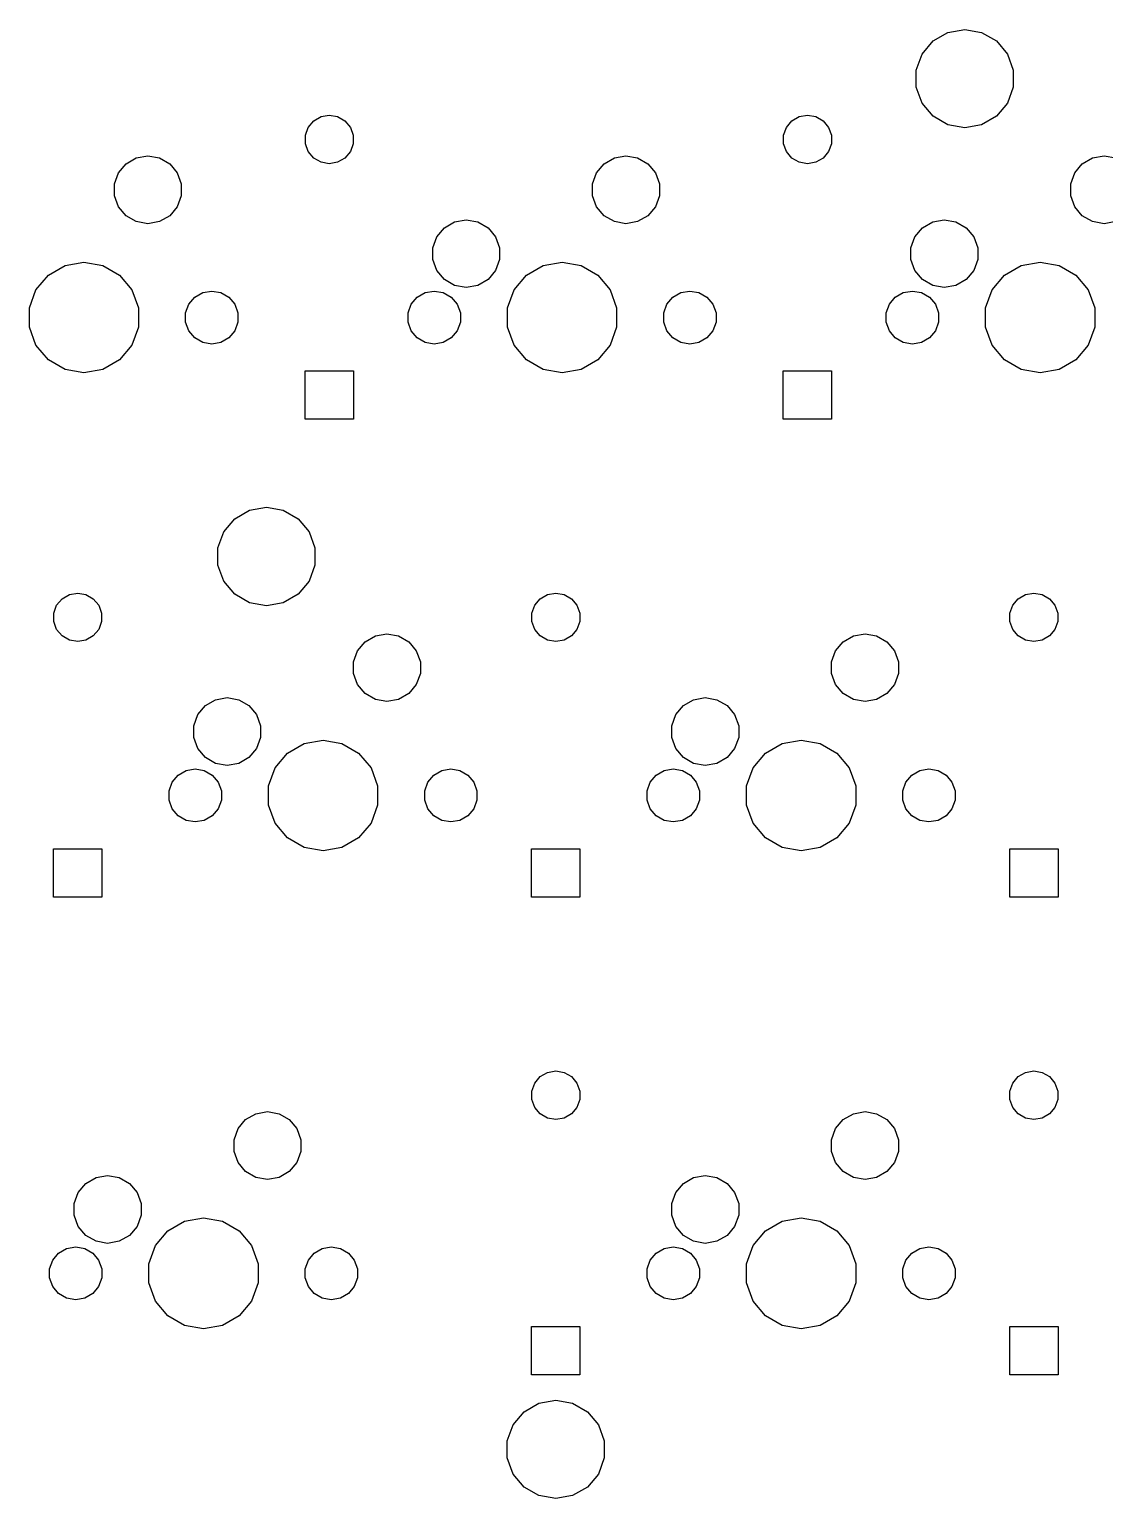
# Model space of a CAD drawing. Extents: x 37 to 201, y -145 to -29.
# Drawn here: x 72.1 to 114.8, y -145 to -86.5 of the extents above; entities that cross this region are included whole.
import ezdxf

# ---------------------------------------------------------------- set-up
doc = ezdxf.new("R2010")
doc.units = 0
doc.header["$MEASUREMENT"] = 0
doc.layers.add('BLACK', color=7, linetype='CONTINUOUS')

msp = doc.modelspace()

# ---------------------------------------------------------------- linework, layer by layer
at = {"layer": 'Black'}
for p, q in [((107.555, -87.5213), (107.992, -87.0005)), ((107.992, -87.0005), (108.581, -86.6606)), ((108.581, -86.6606), (109.25, -86.5426)), ((109.25, -86.5426), (109.919, -86.6606)), ((109.919, -86.6606), (110.508, -87.0005)), ((110.508, -87.0005), (110.945, -87.5213)), ((107.322, -88.1601), (107.555, -87.5213)), ((110.945, -87.5213), (111.178, -88.1601)), ((107.322, -88.8399), (107.322, -88.1601)), ((111.178, -88.1601), (111.178, -88.8399)), ((107.555, -89.4787), (107.322, -88.8399)), ((111.178, -88.8399), (110.945, -89.4787)), ((83.6697, -90.0126), (84, -89.9543)), ((84, -89.9543), (84.3303, -90.0126)), ((102.67, -90.0126), (103, -89.9543)), ((103, -89.9543), (103.33, -90.0126)), ((107.992, -89.9995), (107.555, -89.4787)), ((110.945, -89.4787), (110.508, -89.9995)), ((83.049, -90.7523), (83.1637, -90.4372)), ((83.1637, -90.4372), (83.3793, -90.1803)), ((83.3793, -90.1803), (83.6697, -90.0126)), ((84.3303, -90.0126), (84.6207, -90.1803)), ((84.6207, -90.1803), (84.8363, -90.4372)), ((84.8363, -90.4372), (84.951, -90.7523)), ((102.049, -90.7523), (102.164, -90.4372)), ((102.164, -90.4372), (102.379, -90.1803)), ((102.379, -90.1803), (102.67, -90.0126)), ((103.33, -90.0126), (103.621, -90.1803)), ((103.621, -90.1803), (103.836, -90.4372)), ((103.836, -90.4372), (103.951, -90.7523)), ((108.581, -90.3394), (107.992, -89.9995)), ((109.25, -90.4574), (108.581, -90.3394)), ((109.919, -90.3394), (109.25, -90.4574)), ((110.508, -89.9995), (109.919, -90.3394)), ((83.049, -91.0877), (83.049, -90.7523)), ((83.1637, -91.4028), (83.049, -91.0877)), ((84.951, -91.0877), (84.8363, -91.4028)), ((84.951, -90.7523), (84.951, -91.0877)), ((102.049, -91.0877), (102.049, -90.7523)), ((102.164, -91.4028), (102.049, -91.0877)), ((103.951, -91.0877), (103.836, -91.4028)), ((103.951, -90.7523), (103.951, -91.0877)), ((75.9234, -91.8873), (76.3289, -91.6532)), ((76.3289, -91.6532), (76.79, -91.5719)), ((76.79, -91.5719), (77.2511, -91.6532)), ((77.2511, -91.6532), (77.6566, -91.8873)), ((83.3793, -91.6598), (83.1637, -91.4028)), ((83.6697, -91.8274), (83.3793, -91.6598)), ((84.6207, -91.6598), (84.3303, -91.8274)), ((84.8363, -91.4028), (84.6207, -91.6598)), ((94.9234, -91.8873), (95.3289, -91.6532)), ((95.3289, -91.6532), (95.79, -91.5719)), ((95.79, -91.5719), (96.2511, -91.6532)), ((96.2511, -91.6532), (96.6566, -91.8873)), ((102.379, -91.6598), (102.164, -91.4028)), ((102.67, -91.8274), (102.379, -91.6598)), ((103.621, -91.6598), (103.33, -91.8274)), ((103.836, -91.4028), (103.621, -91.6598)), ((113.923, -91.8873), (114.329, -91.6532)), ((114.329, -91.6532), (114.79, -91.5719)), ((114.79, -91.5719), (115.251, -91.6532)), ((75.4624, -92.6859), (75.6225, -92.2459)), ((75.6225, -92.2459), (75.9234, -91.8873)), ((77.6566, -91.8873), (77.9575, -92.2459)), ((77.9575, -92.2459), (78.1176, -92.6859)), ((84, -91.8857), (83.6697, -91.8274)), ((84.3303, -91.8274), (84, -91.8857)), ((94.4624, -92.6859), (94.6225, -92.2459)), ((94.6225, -92.2459), (94.9234, -91.8873)), ((96.6566, -91.8873), (96.9575, -92.2459)), ((96.9575, -92.2459), (97.1176, -92.6859)), ((103, -91.8857), (102.67, -91.8274)), ((103.33, -91.8274), (103, -91.8857)), ((113.462, -92.6859), (113.622, -92.2459)), ((113.622, -92.2459), (113.923, -91.8873)), ((75.4624, -93.1541), (75.4624, -92.6859)), ((78.1176, -92.6859), (78.1176, -93.1541)), ((94.4624, -93.1541), (94.4624, -92.6859)), ((97.1176, -92.6859), (97.1176, -93.1541)), ((113.462, -93.1541), (113.462, -92.6859)), ((75.6225, -93.5941), (75.4624, -93.1541)), ((78.1176, -93.1541), (77.9575, -93.5941)), ((94.6225, -93.5941), (94.4624, -93.1541)), ((97.1176, -93.1541), (96.9575, -93.5941)), ((113.622, -93.5941), (113.462, -93.1541)), ((75.9234, -93.9527), (75.6225, -93.5941)), ((76.3289, -94.1868), (75.9234, -93.9527)), ((77.6566, -93.9527), (77.2511, -94.1868)), ((77.9575, -93.5941), (77.6566, -93.9527)), ((94.9234, -93.9527), (94.6225, -93.5941)), ((95.3289, -94.1868), (94.9234, -93.9527)), ((96.6566, -93.9527), (96.2511, -94.1868)), ((96.9575, -93.5941), (96.6566, -93.9527)), ((113.923, -93.9527), (113.622, -93.5941)), ((114.329, -94.1868), (113.923, -93.9527)), ((76.79, -94.2681), (76.3289, -94.1868)), ((77.2511, -94.1868), (76.79, -94.2681)), ((88.2725, -94.7859), (88.5734, -94.4273)), ((88.5734, -94.4273), (88.9789, -94.1932)), ((88.9789, -94.1932), (89.44, -94.1119)), ((89.44, -94.1119), (89.9011, -94.1932)), ((89.9011, -94.1932), (90.3066, -94.4273)), ((90.3066, -94.4273), (90.6075, -94.7859)), ((95.79, -94.2681), (95.3289, -94.1868)), ((96.2511, -94.1868), (95.79, -94.2681)), ((107.272, -94.7859), (107.573, -94.4273)), ((107.573, -94.4273), (107.979, -94.1932)), ((107.979, -94.1932), (108.44, -94.1119)), ((108.44, -94.1119), (108.901, -94.1932)), ((108.901, -94.1932), (109.307, -94.4273)), ((109.307, -94.4273), (109.608, -94.7859)), ((114.79, -94.2681), (114.329, -94.1868)), ((115.251, -94.1868), (114.79, -94.2681)), ((88.1124, -95.2259), (88.2725, -94.7859)), ((90.6075, -94.7859), (90.7676, -95.2259)), ((107.112, -95.2259), (107.272, -94.7859)), ((109.608, -94.7859), (109.768, -95.2259)), ((73.4968, -95.9305), (74.25, -95.7977)), ((74.25, -95.7977), (75.0032, -95.9305)), ((88.1124, -95.6941), (88.1124, -95.2259)), ((88.2725, -96.1341), (88.1124, -95.6941)), ((90.7676, -95.6941), (90.6075, -96.1341)), ((90.7676, -95.2259), (90.7676, -95.6941)), ((92.4968, -95.9305), (93.25, -95.7977)), ((93.25, -95.7977), (94.0032, -95.9305)), ((107.112, -95.6941), (107.112, -95.2259)), ((107.272, -96.1341), (107.112, -95.6941)), ((109.768, -95.6941), (109.608, -96.1341)), ((109.768, -95.2259), (109.768, -95.6941)), ((111.497, -95.9305), (112.25, -95.7977)), ((112.25, -95.7977), (113.003, -95.9305)), ((72.3428, -96.8989), (72.8344, -96.313)), ((72.8344, -96.313), (73.4968, -95.9305)), ((75.0032, -95.9305), (75.6656, -96.313)), ((75.6656, -96.313), (76.1572, -96.8989)), ((88.5734, -96.4927), (88.2725, -96.1341)), ((90.6075, -96.1341), (90.3066, -96.4927)), ((91.3428, -96.8989), (91.8344, -96.313)), ((91.8344, -96.313), (92.4968, -95.9305)), ((94.0032, -95.9305), (94.6656, -96.313)), ((94.6656, -96.313), (95.1572, -96.8989)), ((107.573, -96.4927), (107.272, -96.1341)), ((109.608, -96.1341), (109.307, -96.4927)), ((110.343, -96.8989), (110.834, -96.313)), ((110.834, -96.313), (111.497, -95.9305)), ((113.003, -95.9305), (113.666, -96.313)), ((113.666, -96.313), (114.157, -96.8989)), ((72.0812, -97.6176), (72.3428, -96.8989)), ((76.1572, -96.8989), (76.4188, -97.6176)), ((78.9692, -97.0087), (79.33, -96.9451)), ((79.33, -96.9451), (79.6908, -97.0087)), ((87.8092, -97.0087), (88.17, -96.9451)), ((88.17, -96.9451), (88.5308, -97.0087)), ((88.9789, -96.7268), (88.5734, -96.4927)), ((89.44, -96.8081), (88.9789, -96.7268)), ((89.9011, -96.7268), (89.44, -96.8081)), ((90.3066, -96.4927), (89.9011, -96.7268)), ((91.0812, -97.6176), (91.3428, -96.8989)), ((95.1572, -96.8989), (95.4188, -97.6176)), ((97.9692, -97.0087), (98.33, -96.9451)), ((98.33, -96.9451), (98.6908, -97.0087)), ((106.809, -97.0087), (107.17, -96.9451)), ((107.17, -96.9451), (107.531, -97.0087)), ((107.979, -96.7268), (107.573, -96.4927)), ((108.44, -96.8081), (107.979, -96.7268)), ((108.901, -96.7268), (108.44, -96.8081)), ((109.307, -96.4927), (108.901, -96.7268)), ((110.081, -97.6176), (110.343, -96.8989)), ((114.157, -96.8989), (114.419, -97.6176)), ((78.2911, -97.8168), (78.4164, -97.4725)), ((78.4164, -97.4725), (78.6519, -97.1919)), ((78.6519, -97.1919), (78.9692, -97.0087)), ((79.6908, -97.0087), (80.0081, -97.1919)), ((80.0081, -97.1919), (80.2436, -97.4725)), ((80.2436, -97.4725), (80.3689, -97.8168)), ((87.1311, -97.8168), (87.2564, -97.4725)), ((87.2564, -97.4725), (87.4919, -97.1919)), ((87.4919, -97.1919), (87.8092, -97.0087)), ((88.5308, -97.0087), (88.8481, -97.1919)), ((88.8481, -97.1919), (89.0836, -97.4725)), ((89.0836, -97.4725), (89.2089, -97.8168)), ((97.2911, -97.8168), (97.4164, -97.4725)), ((97.4164, -97.4725), (97.6519, -97.1919)), ((97.6519, -97.1919), (97.9692, -97.0087)), ((98.6908, -97.0087), (99.0081, -97.1919)), ((99.0081, -97.1919), (99.2436, -97.4725)), ((99.2436, -97.4725), (99.3689, -97.8168)), ((106.131, -97.8168), (106.256, -97.4725)), ((106.256, -97.4725), (106.492, -97.1919)), ((106.492, -97.1919), (106.809, -97.0087)), ((107.531, -97.0087), (107.848, -97.1919)), ((107.848, -97.1919), (108.084, -97.4725)), ((108.084, -97.4725), (108.209, -97.8168)), ((72.0812, -98.3824), (72.0812, -97.6176)), ((76.4188, -97.6176), (76.4188, -98.3824)), ((78.2911, -98.1832), (78.2911, -97.8168)), ((80.3689, -97.8168), (80.3689, -98.1832)), ((87.1311, -98.1832), (87.1311, -97.8168)), ((89.2089, -97.8168), (89.2089, -98.1832)), ((91.0812, -98.3824), (91.0812, -97.6176)), ((95.4188, -97.6176), (95.4188, -98.3824)), ((97.2911, -98.1832), (97.2911, -97.8168)), ((99.3689, -97.8168), (99.3689, -98.1832)), ((106.131, -98.1832), (106.131, -97.8168)), ((108.209, -97.8168), (108.209, -98.1832)), ((110.081, -98.3824), (110.081, -97.6176)), ((114.419, -97.6176), (114.419, -98.3824)), ((72.3428, -99.1011), (72.0812, -98.3824)), ((76.4188, -98.3824), (76.1572, -99.1011)), ((78.4164, -98.5275), (78.2911, -98.1832)), ((78.6519, -98.8081), (78.4164, -98.5275)), ((80.2436, -98.5275), (80.0081, -98.8081)), ((80.3689, -98.1832), (80.2436, -98.5275)), ((87.2564, -98.5275), (87.1311, -98.1832)), ((87.4919, -98.8081), (87.2564, -98.5275)), ((89.0836, -98.5275), (88.8481, -98.8081)), ((89.2089, -98.1832), (89.0836, -98.5275)), ((91.3428, -99.1011), (91.0812, -98.3824)), ((95.4188, -98.3824), (95.1572, -99.1011)), ((97.4164, -98.5275), (97.2911, -98.1832)), ((97.6519, -98.8081), (97.4164, -98.5275)), ((99.2436, -98.5275), (99.0081, -98.8081)), ((99.3689, -98.1832), (99.2436, -98.5275)), ((106.256, -98.5275), (106.131, -98.1832)), ((106.492, -98.8081), (106.256, -98.5275)), ((108.084, -98.5275), (107.848, -98.8081)), ((108.209, -98.1832), (108.084, -98.5275)), ((110.343, -99.1011), (110.081, -98.3824)), ((114.419, -98.3824), (114.157, -99.1011)), ((72.8344, -99.687), (72.3428, -99.1011)), ((76.1572, -99.1011), (75.6656, -99.687)), ((78.9692, -98.9913), (78.6519, -98.8081)), ((79.33, -99.0549), (78.9692, -98.9913)), ((79.6908, -98.9913), (79.33, -99.0549)), ((80.0081, -98.8081), (79.6908, -98.9913)), ((87.8092, -98.9913), (87.4919, -98.8081)), ((88.17, -99.0549), (87.8092, -98.9913)), ((88.5308, -98.9913), (88.17, -99.0549)), ((88.8481, -98.8081), (88.5308, -98.9913)), ((91.8344, -99.687), (91.3428, -99.1011)), ((95.1572, -99.1011), (94.6656, -99.687)), ((97.9692, -98.9913), (97.6519, -98.8081)), ((98.33, -99.0549), (97.9692, -98.9913)), ((98.6908, -98.9913), (98.33, -99.0549)), ((99.0081, -98.8081), (98.6908, -98.9913)), ((106.809, -98.9913), (106.492, -98.8081)), ((107.17, -99.0549), (106.809, -98.9913)), ((107.531, -98.9913), (107.17, -99.0549)), ((107.848, -98.8081), (107.531, -98.9913)), ((110.834, -99.687), (110.343, -99.1011)), ((114.157, -99.1011), (113.666, -99.687)), ((73.4968, -100.069), (72.8344, -99.687)), ((75.6656, -99.687), (75.0032, -100.069)), ((92.4968, -100.069), (91.8344, -99.687)), ((94.6656, -99.687), (94.0032, -100.069)), ((111.497, -100.069), (110.834, -99.687)), ((113.666, -99.687), (113.003, -100.069)), ((74.25, -100.202), (73.4968, -100.069)), ((75.0032, -100.069), (74.25, -100.202)), ((83.038, -102.042), (83.038, -100.118)), ((83.038, -100.118), (84.962, -100.118)), ((84.962, -100.118), (84.962, -102.042)), ((93.25, -100.202), (92.4968, -100.069)), ((94.0032, -100.069), (93.25, -100.202)), ((102.038, -102.042), (102.038, -100.118)), ((102.038, -100.118), (103.962, -100.118)), ((103.962, -100.118), (103.962, -102.042)), ((112.25, -100.202), (111.497, -100.069)), ((113.003, -100.069), (112.25, -100.202)), ((84.962, -102.042), (83.038, -102.042)), ((103.962, -102.042), (102.038, -102.042)), ((80.2418, -106.001), (80.8305, -105.661)), ((80.8305, -105.661), (81.5, -105.543)), ((81.5, -105.543), (82.1695, -105.661)), ((82.1695, -105.661), (82.7582, -106.001)), ((79.8048, -106.521), (80.2418, -106.001)), ((82.7582, -106.001), (83.1952, -106.521)), ((79.5723, -107.16), (79.8048, -106.521)), ((83.1952, -106.521), (83.4277, -107.16)), ((79.5723, -107.84), (79.5723, -107.16)), ((83.4277, -107.16), (83.4277, -107.84)), ((79.8048, -108.479), (79.5723, -107.84)), ((83.4277, -107.84), (83.1952, -108.479)), ((80.2418, -108.999), (79.8048, -108.479)), ((83.1952, -108.479), (82.7582, -108.999)), ((73.1637, -109.437), (73.3793, -109.18)), ((73.3793, -109.18), (73.6697, -109.013)), ((73.6697, -109.013), (74, -108.954)), ((74, -108.954), (74.3303, -109.013)), ((74.3303, -109.013), (74.6207, -109.18)), ((74.6207, -109.18), (74.8363, -109.437)), ((80.8305, -109.339), (80.2418, -108.999)), ((82.7582, -108.999), (82.1695, -109.339)), ((92.1637, -109.437), (92.3793, -109.18)), ((92.3793, -109.18), (92.6697, -109.013)), ((92.6697, -109.013), (93, -108.954)), ((93, -108.954), (93.3303, -109.013)), ((93.3303, -109.013), (93.6207, -109.18)), ((93.6207, -109.18), (93.8363, -109.437)), ((111.164, -109.437), (111.379, -109.18)), ((111.379, -109.18), (111.67, -109.013)), ((111.67, -109.013), (112, -108.954)), ((112, -108.954), (112.33, -109.013)), ((112.33, -109.013), (112.621, -109.18)), ((112.621, -109.18), (112.836, -109.437)), ((73.049, -109.752), (73.1637, -109.437)), ((73.049, -110.088), (73.049, -109.752)), ((74.8363, -109.437), (74.951, -109.752)), ((74.951, -109.752), (74.951, -110.088)), ((81.5, -109.457), (80.8305, -109.339)), ((82.1695, -109.339), (81.5, -109.457)), ((92.049, -109.752), (92.1637, -109.437)), ((92.049, -110.088), (92.049, -109.752)), ((93.8363, -109.437), (93.951, -109.752)), ((93.951, -109.752), (93.951, -110.088)), ((111.049, -109.752), (111.164, -109.437)), ((111.049, -110.088), (111.049, -109.752)), ((112.836, -109.437), (112.951, -109.752)), ((112.951, -109.752), (112.951, -110.088)), ((73.1637, -110.403), (73.049, -110.088)), ((73.3793, -110.66), (73.1637, -110.403)), ((74.8363, -110.403), (74.6207, -110.66)), ((74.951, -110.088), (74.8363, -110.403)), ((92.1637, -110.403), (92.049, -110.088)), ((92.3793, -110.66), (92.1637, -110.403)), ((93.8363, -110.403), (93.6207, -110.66)), ((93.951, -110.088), (93.8363, -110.403)), ((111.164, -110.403), (111.049, -110.088)), ((111.379, -110.66), (111.164, -110.403)), ((112.836, -110.403), (112.621, -110.66)), ((112.951, -110.088), (112.836, -110.403)), ((73.6697, -110.827), (73.3793, -110.66)), ((74, -110.886), (73.6697, -110.827)), ((74.3303, -110.827), (74, -110.886)), ((74.6207, -110.66), (74.3303, -110.827)), ((85.1225, -111.246), (85.4234, -110.887)), ((85.4234, -110.887), (85.8289, -110.653)), ((85.8289, -110.653), (86.29, -110.572)), ((86.29, -110.572), (86.7511, -110.653)), ((86.7511, -110.653), (87.1566, -110.887)), ((87.1566, -110.887), (87.4575, -111.246)), ((92.6697, -110.827), (92.3793, -110.66)), ((93, -110.886), (92.6697, -110.827)), ((93.3303, -110.827), (93, -110.886)), ((93.6207, -110.66), (93.3303, -110.827)), ((104.122, -111.246), (104.423, -110.887)), ((104.423, -110.887), (104.829, -110.653)), ((104.829, -110.653), (105.29, -110.572)), ((105.29, -110.572), (105.751, -110.653)), ((105.751, -110.653), (106.157, -110.887)), ((106.157, -110.887), (106.458, -111.246)), ((111.67, -110.827), (111.379, -110.66)), ((112, -110.886), (111.67, -110.827)), ((112.33, -110.827), (112, -110.886)), ((112.621, -110.66), (112.33, -110.827)), ((84.9624, -111.686), (85.1225, -111.246)), ((87.4575, -111.246), (87.6176, -111.686)), ((103.962, -111.686), (104.122, -111.246)), ((106.458, -111.246), (106.618, -111.686)), ((84.9624, -112.154), (84.9624, -111.686)), ((85.1225, -112.594), (84.9624, -112.154)), ((87.6176, -112.154), (87.4575, -112.594)), ((87.6176, -111.686), (87.6176, -112.154)), ((103.962, -112.154), (103.962, -111.686)), ((104.122, -112.594), (103.962, -112.154)), ((106.618, -112.154), (106.458, -112.594)), ((106.618, -111.686), (106.618, -112.154)), ((85.4234, -112.953), (85.1225, -112.594)), ((87.4575, -112.594), (87.1566, -112.953)), ((104.423, -112.953), (104.122, -112.594)), ((106.458, -112.594), (106.157, -112.953)), ((79.0734, -113.427), (79.4789, -113.193)), ((79.4789, -113.193), (79.94, -113.112)), ((79.94, -113.112), (80.4011, -113.193)), ((80.4011, -113.193), (80.8066, -113.427)), ((85.8289, -113.187), (85.4234, -112.953)), ((86.29, -113.268), (85.8289, -113.187)), ((86.7511, -113.187), (86.29, -113.268)), ((87.1566, -112.953), (86.7511, -113.187)), ((98.0734, -113.427), (98.4789, -113.193)), ((98.4789, -113.193), (98.94, -113.112)), ((98.94, -113.112), (99.4011, -113.193)), ((99.4011, -113.193), (99.8066, -113.427)), ((104.829, -113.187), (104.423, -112.953)), ((105.29, -113.268), (104.829, -113.187)), ((105.751, -113.187), (105.29, -113.268)), ((106.157, -112.953), (105.751, -113.187)), ((78.6124, -114.226), (78.7725, -113.786)), ((78.7725, -113.786), (79.0734, -113.427)), ((80.8066, -113.427), (81.1075, -113.786)), ((81.1075, -113.786), (81.2676, -114.226)), ((97.6124, -114.226), (97.7725, -113.786)), ((97.7725, -113.786), (98.0734, -113.427)), ((99.8066, -113.427), (100.108, -113.786)), ((100.108, -113.786), (100.268, -114.226)), ((78.6124, -114.694), (78.6124, -114.226)), ((81.2676, -114.226), (81.2676, -114.694)), ((97.6124, -114.694), (97.6124, -114.226)), ((100.268, -114.226), (100.268, -114.694)), ((78.7725, -115.134), (78.6124, -114.694)), ((81.2676, -114.694), (81.1075, -115.134)), ((82.3344, -115.313), (82.9968, -114.931)), ((82.9968, -114.931), (83.75, -114.798)), ((83.75, -114.798), (84.5032, -114.931)), ((84.5032, -114.931), (85.1656, -115.313)), ((97.7725, -115.134), (97.6124, -114.694)), ((100.268, -114.694), (100.108, -115.134)), ((101.334, -115.313), (101.997, -114.931)), ((101.997, -114.931), (102.75, -114.798)), ((102.75, -114.798), (103.503, -114.931)), ((103.503, -114.931), (104.166, -115.313)), ((79.0734, -115.493), (78.7725, -115.134)), ((79.4789, -115.727), (79.0734, -115.493)), ((80.8066, -115.493), (80.4011, -115.727)), ((81.1075, -115.134), (80.8066, -115.493)), ((81.8428, -115.899), (82.3344, -115.313)), ((85.1656, -115.313), (85.6572, -115.899)), ((98.0734, -115.493), (97.7725, -115.134)), ((98.4789, -115.727), (98.0734, -115.493)), ((99.8066, -115.493), (99.4011, -115.727)), ((100.108, -115.134), (99.8066, -115.493)), ((100.843, -115.899), (101.334, -115.313)), ((104.166, -115.313), (104.657, -115.899)), ((77.7564, -116.473), (77.9919, -116.192)), ((77.9919, -116.192), (78.3092, -116.009)), ((78.3092, -116.009), (78.67, -115.945)), ((78.67, -115.945), (79.0308, -116.009)), ((79.0308, -116.009), (79.3481, -116.192)), ((79.3481, -116.192), (79.5836, -116.473)), ((79.94, -115.808), (79.4789, -115.727)), ((80.4011, -115.727), (79.94, -115.808)), ((81.5812, -116.618), (81.8428, -115.899)), ((85.6572, -115.899), (85.9188, -116.618)), ((87.9164, -116.473), (88.1519, -116.192)), ((88.1519, -116.192), (88.4692, -116.009)), ((88.4692, -116.009), (88.83, -115.945)), ((88.83, -115.945), (89.1908, -116.009)), ((89.1908, -116.009), (89.5081, -116.192)), ((89.5081, -116.192), (89.7436, -116.473)), ((96.7564, -116.473), (96.9919, -116.192)), ((96.9919, -116.192), (97.3092, -116.009)), ((97.3092, -116.009), (97.67, -115.945)), ((97.67, -115.945), (98.0308, -116.009)), ((98.0308, -116.009), (98.3481, -116.192)), ((98.3481, -116.192), (98.5836, -116.473)), ((98.94, -115.808), (98.4789, -115.727)), ((99.4011, -115.727), (98.94, -115.808)), ((100.581, -116.618), (100.843, -115.899)), ((104.657, -115.899), (104.919, -116.618)), ((106.916, -116.473), (107.152, -116.192)), ((107.152, -116.192), (107.469, -116.009)), ((107.469, -116.009), (107.83, -115.945)), ((107.83, -115.945), (108.191, -116.009)), ((108.191, -116.009), (108.508, -116.192)), ((108.508, -116.192), (108.744, -116.473)), ((77.6311, -116.817), (77.7564, -116.473)), ((77.6311, -117.183), (77.6311, -116.817)), ((79.5836, -116.473), (79.7089, -116.817)), ((79.7089, -116.817), (79.7089, -117.183)), ((81.5812, -117.382), (81.5812, -116.618)), ((85.9188, -116.618), (85.9188, -117.382)), ((87.7911, -116.817), (87.9164, -116.473)), ((87.7911, -117.183), (87.7911, -116.817)), ((89.7436, -116.473), (89.8689, -116.817)), ((89.8689, -116.817), (89.8689, -117.183)), ((96.6311, -116.817), (96.7564, -116.473)), ((96.6311, -117.183), (96.6311, -116.817)), ((98.5836, -116.473), (98.7089, -116.817)), ((98.7089, -116.817), (98.7089, -117.183)), ((100.581, -117.382), (100.581, -116.618)), ((104.919, -116.618), (104.919, -117.382)), ((106.791, -116.817), (106.916, -116.473)), ((106.791, -117.183), (106.791, -116.817)), ((108.744, -116.473), (108.869, -116.817)), ((108.869, -116.817), (108.869, -117.183)), ((77.7564, -117.527), (77.6311, -117.183)), ((79.7089, -117.183), (79.5836, -117.527)), ((81.8428, -118.101), (81.5812, -117.382)), ((85.9188, -117.382), (85.6572, -118.101)), ((87.9164, -117.527), (87.7911, -117.183)), ((89.8689, -117.183), (89.7436, -117.527)), ((96.7564, -117.527), (96.6311, -117.183)), ((98.7089, -117.183), (98.5836, -117.527)), ((100.843, -118.101), (100.581, -117.382)), ((104.919, -117.382), (104.657, -118.101)), ((106.916, -117.527), (106.791, -117.183)), ((108.869, -117.183), (108.744, -117.527)), ((77.9919, -117.808), (77.7564, -117.527)), ((78.3092, -117.991), (77.9919, -117.808)), ((78.67, -118.055), (78.3092, -117.991)), ((79.0308, -117.991), (78.67, -118.055)), ((79.3481, -117.808), (79.0308, -117.991)), ((79.5836, -117.527), (79.3481, -117.808)), ((88.1519, -117.808), (87.9164, -117.527)), ((88.4692, -117.991), (88.1519, -117.808)), ((88.83, -118.055), (88.4692, -117.991)), ((89.1908, -117.991), (88.83, -118.055)), ((89.5081, -117.808), (89.1908, -117.991)), ((89.7436, -117.527), (89.5081, -117.808)), ((96.9919, -117.808), (96.7564, -117.527)), ((97.3092, -117.991), (96.9919, -117.808)), ((97.67, -118.055), (97.3092, -117.991)), ((98.0308, -117.991), (97.67, -118.055)), ((98.3481, -117.808), (98.0308, -117.991)), ((98.5836, -117.527), (98.3481, -117.808)), ((107.152, -117.808), (106.916, -117.527)), ((107.469, -117.991), (107.152, -117.808)), ((107.83, -118.055), (107.469, -117.991)), ((108.191, -117.991), (107.83, -118.055)), ((108.508, -117.808), (108.191, -117.991)), ((108.744, -117.527), (108.508, -117.808)), ((82.3344, -118.687), (81.8428, -118.101)), ((85.6572, -118.101), (85.1656, -118.687)), ((101.334, -118.687), (100.843, -118.101)), ((104.657, -118.101), (104.166, -118.687)), ((73.038, -121.042), (73.038, -119.118)), ((73.038, -119.118), (74.962, -119.118)), ((74.962, -119.118), (74.962, -121.042)), ((82.9968, -119.069), (82.3344, -118.687)), ((83.75, -119.202), (82.9968, -119.069)), ((84.5032, -119.069), (83.75, -119.202)), ((85.1656, -118.687), (84.5032, -119.069)), ((92.038, -121.042), (92.038, -119.118)), ((92.038, -119.118), (93.962, -119.118)), ((93.962, -119.118), (93.962, -121.042)), ((101.997, -119.069), (101.334, -118.687)), ((102.75, -119.202), (101.997, -119.069)), ((103.503, -119.069), (102.75, -119.202)), ((104.166, -118.687), (103.503, -119.069)), ((111.038, -121.042), (111.038, -119.118)), ((111.038, -119.118), (112.962, -119.118)), ((112.962, -119.118), (112.962, -121.042)), ((74.962, -121.042), (73.038, -121.042)), ((93.962, -121.042), (92.038, -121.042)), ((112.962, -121.042), (111.038, -121.042)), ((92.049, -128.752), (92.1637, -128.437)), ((92.1637, -128.437), (92.3793, -128.18)), ((92.3793, -128.18), (92.6697, -128.013)), ((92.6697, -128.013), (93, -127.954)), ((93, -127.954), (93.3303, -128.013)), ((93.3303, -128.013), (93.6207, -128.18)), ((93.6207, -128.18), (93.8363, -128.437)), ((93.8363, -128.437), (93.951, -128.752)), ((111.049, -128.752), (111.164, -128.437)), ((111.164, -128.437), (111.379, -128.18)), ((111.379, -128.18), (111.67, -128.013)), ((111.67, -128.013), (112, -127.954)), ((112, -127.954), (112.33, -128.013)), ((112.33, -128.013), (112.621, -128.18)), ((112.621, -128.18), (112.836, -128.437)), ((112.836, -128.437), (112.951, -128.752)), ((92.049, -129.088), (92.049, -128.752)), ((92.1637, -129.403), (92.049, -129.088)), ((93.951, -129.088), (93.8363, -129.403)), ((93.951, -128.752), (93.951, -129.088)), ((111.049, -129.088), (111.049, -128.752)), ((111.164, -129.403), (111.049, -129.088)), ((112.951, -129.088), (112.836, -129.403)), ((112.951, -128.752), (112.951, -129.088)), ((80.6734, -129.887), (81.0789, -129.653)), ((81.0789, -129.653), (81.54, -129.572)), ((81.54, -129.572), (82.0011, -129.653)), ((82.0011, -129.653), (82.4066, -129.887)), ((92.3793, -129.66), (92.1637, -129.403)), ((92.6697, -129.827), (92.3793, -129.66)), ((93.6207, -129.66), (93.3303, -129.827)), ((93.8363, -129.403), (93.6207, -129.66)), ((104.423, -129.887), (104.829, -129.653)), ((104.829, -129.653), (105.29, -129.572)), ((105.29, -129.572), (105.751, -129.653)), ((105.751, -129.653), (106.157, -129.887)), ((111.379, -129.66), (111.164, -129.403)), ((111.67, -129.827), (111.379, -129.66)), ((112.621, -129.66), (112.33, -129.827)), ((112.836, -129.403), (112.621, -129.66)), ((80.2124, -130.686), (80.3725, -130.246)), ((80.3725, -130.246), (80.6734, -129.887)), ((82.4066, -129.887), (82.7075, -130.246)), ((82.7075, -130.246), (82.8676, -130.686)), ((93, -129.886), (92.6697, -129.827)), ((93.3303, -129.827), (93, -129.886)), ((103.962, -130.686), (104.122, -130.246)), ((104.122, -130.246), (104.423, -129.887)), ((106.157, -129.887), (106.458, -130.246)), ((106.458, -130.246), (106.618, -130.686)), ((112, -129.886), (111.67, -129.827)), ((112.33, -129.827), (112, -129.886)), ((80.2124, -131.154), (80.2124, -130.686)), ((82.8676, -130.686), (82.8676, -131.154)), ((103.962, -131.154), (103.962, -130.686)), ((106.618, -130.686), (106.618, -131.154)), ((80.3725, -131.594), (80.2124, -131.154)), ((82.8676, -131.154), (82.7075, -131.594)), ((104.122, -131.594), (103.962, -131.154)), ((106.618, -131.154), (106.458, -131.594)), ((80.6734, -131.953), (80.3725, -131.594)), ((81.0789, -132.187), (80.6734, -131.953)), ((82.4066, -131.953), (82.0011, -132.187)), ((82.7075, -131.594), (82.4066, -131.953)), ((104.423, -131.953), (104.122, -131.594)), ((104.829, -132.187), (104.423, -131.953)), ((106.157, -131.953), (105.751, -132.187)), ((106.458, -131.594), (106.157, -131.953)), ((74.0225, -132.786), (74.3234, -132.427)), ((74.3234, -132.427), (74.7289, -132.193)), ((74.7289, -132.193), (75.19, -132.112)), ((75.19, -132.112), (75.6511, -132.193)), ((75.6511, -132.193), (76.0566, -132.427)), ((76.0566, -132.427), (76.3575, -132.786)), ((81.54, -132.268), (81.0789, -132.187)), ((82.0011, -132.187), (81.54, -132.268)), ((97.7725, -132.786), (98.0734, -132.427)), ((98.0734, -132.427), (98.4789, -132.193)), ((98.4789, -132.193), (98.94, -132.112)), ((98.94, -132.112), (99.4011, -132.193)), ((99.4011, -132.193), (99.8066, -132.427)), ((99.8066, -132.427), (100.108, -132.786)), ((105.29, -132.268), (104.829, -132.187)), ((105.751, -132.187), (105.29, -132.268)), ((73.8624, -133.226), (74.0225, -132.786)), ((76.3575, -132.786), (76.5176, -133.226)), ((97.6124, -133.226), (97.7725, -132.786)), ((100.108, -132.786), (100.268, -133.226)), ((73.8624, -133.694), (73.8624, -133.226)), ((74.0225, -134.134), (73.8624, -133.694)), ((76.5176, -133.694), (76.3575, -134.134)), ((76.5176, -133.226), (76.5176, -133.694)), ((97.6124, -133.694), (97.6124, -133.226)), ((97.7725, -134.134), (97.6124, -133.694)), ((100.268, -133.694), (100.108, -134.134)), ((100.268, -133.226), (100.268, -133.694)), ((74.3234, -134.493), (74.0225, -134.134)), ((76.3575, -134.134), (76.0566, -134.493)), ((77.0928, -134.899), (77.5844, -134.313)), ((77.5844, -134.313), (78.2468, -133.931)), ((78.2468, -133.931), (79, -133.798)), ((79, -133.798), (79.7532, -133.931)), ((79.7532, -133.931), (80.4156, -134.313)), ((80.4156, -134.313), (80.9072, -134.899)), ((98.0734, -134.493), (97.7725, -134.134)), ((100.108, -134.134), (99.8066, -134.493)), ((100.843, -134.899), (101.334, -134.313)), ((101.334, -134.313), (101.997, -133.931)), ((101.997, -133.931), (102.75, -133.798)), ((102.75, -133.798), (103.503, -133.931)), ((103.503, -133.931), (104.166, -134.313)), ((104.166, -134.313), (104.657, -134.899)), ((74.7289, -134.727), (74.3234, -134.493)), ((75.19, -134.808), (74.7289, -134.727)), ((75.6511, -134.727), (75.19, -134.808)), ((76.0566, -134.493), (75.6511, -134.727)), ((76.8312, -135.618), (77.0928, -134.899)), ((80.9072, -134.899), (81.1688, -135.618)), ((98.4789, -134.727), (98.0734, -134.493)), ((98.94, -134.808), (98.4789, -134.727)), ((99.4011, -134.727), (98.94, -134.808)), ((99.8066, -134.493), (99.4011, -134.727)), ((100.581, -135.618), (100.843, -134.899)), ((104.657, -134.899), (104.919, -135.618)), ((72.8811, -135.817), (73.0064, -135.473)), ((73.0064, -135.473), (73.2419, -135.192)), ((73.2419, -135.192), (73.5592, -135.009)), ((73.5592, -135.009), (73.92, -134.945)), ((73.92, -134.945), (74.2808, -135.009)), ((74.2808, -135.009), (74.5981, -135.192)), ((74.5981, -135.192), (74.8336, -135.473)), ((74.8336, -135.473), (74.9589, -135.817)), ((83.0411, -135.817), (83.1664, -135.473)), ((83.1664, -135.473), (83.4019, -135.192)), ((83.4019, -135.192), (83.7192, -135.009)), ((83.7192, -135.009), (84.08, -134.945)), ((84.08, -134.945), (84.4408, -135.009)), ((84.4408, -135.009), (84.7581, -135.192)), ((84.7581, -135.192), (84.9936, -135.473)), ((84.9936, -135.473), (85.1189, -135.817)), ((96.6311, -135.817), (96.7564, -135.473)), ((96.7564, -135.473), (96.9919, -135.192)), ((96.9919, -135.192), (97.3092, -135.009)), ((97.3092, -135.009), (97.67, -134.945)), ((97.67, -134.945), (98.0308, -135.009)), ((98.0308, -135.009), (98.3481, -135.192)), ((98.3481, -135.192), (98.5836, -135.473)), ((98.5836, -135.473), (98.7089, -135.817)), ((106.791, -135.817), (106.916, -135.473)), ((106.916, -135.473), (107.152, -135.192)), ((107.152, -135.192), (107.469, -135.009)), ((107.469, -135.009), (107.83, -134.945)), ((107.83, -134.945), (108.191, -135.009)), ((108.191, -135.009), (108.508, -135.192)), ((108.508, -135.192), (108.744, -135.473)), ((108.744, -135.473), (108.869, -135.817)), ((72.8811, -136.183), (72.8811, -135.817)), ((74.9589, -135.817), (74.9589, -136.183)), ((76.8312, -136.382), (76.8312, -135.618)), ((81.1688, -135.618), (81.1688, -136.382)), ((83.0411, -136.183), (83.0411, -135.817)), ((85.1189, -135.817), (85.1189, -136.183)), ((96.6311, -136.183), (96.6311, -135.817)), ((98.7089, -135.817), (98.7089, -136.183)), ((100.581, -136.382), (100.581, -135.618)), ((104.919, -135.618), (104.919, -136.382)), ((106.791, -136.183), (106.791, -135.817)), ((108.869, -135.817), (108.869, -136.183)), ((73.0064, -136.527), (72.8811, -136.183)), ((73.2419, -136.808), (73.0064, -136.527)), ((74.8336, -136.527), (74.5981, -136.808)), ((74.9589, -136.183), (74.8336, -136.527)), ((77.0928, -137.101), (76.8312, -136.382)), ((81.1688, -136.382), (80.9072, -137.101)), ((83.1664, -136.527), (83.0411, -136.183)), ((83.4019, -136.808), (83.1664, -136.527)), ((84.9936, -136.527), (84.7581, -136.808)), ((85.1189, -136.183), (84.9936, -136.527)), ((96.7564, -136.527), (96.6311, -136.183)), ((96.9919, -136.808), (96.7564, -136.527)), ((98.5836, -136.527), (98.3481, -136.808)), ((98.7089, -136.183), (98.5836, -136.527)), ((100.843, -137.101), (100.581, -136.382)), ((104.919, -136.382), (104.657, -137.101)), ((106.916, -136.527), (106.791, -136.183)), ((107.152, -136.808), (106.916, -136.527)), ((108.744, -136.527), (108.508, -136.808)), ((108.869, -136.183), (108.744, -136.527)), ((73.5592, -136.991), (73.2419, -136.808)), ((73.92, -137.055), (73.5592, -136.991)), ((74.2808, -136.991), (73.92, -137.055)), ((74.5981, -136.808), (74.2808, -136.991)), ((77.5844, -137.687), (77.0928, -137.101)), ((80.9072, -137.101), (80.4156, -137.687)), ((83.7192, -136.991), (83.4019, -136.808)), ((84.08, -137.055), (83.7192, -136.991)), ((84.4408, -136.991), (84.08, -137.055)), ((84.7581, -136.808), (84.4408, -136.991)), ((97.3092, -136.991), (96.9919, -136.808)), ((97.67, -137.055), (97.3092, -136.991)), ((98.0308, -136.991), (97.67, -137.055)), ((98.3481, -136.808), (98.0308, -136.991)), ((101.334, -137.687), (100.843, -137.101)), ((104.657, -137.101), (104.166, -137.687)), ((107.469, -136.991), (107.152, -136.808)), ((107.83, -137.055), (107.469, -136.991)), ((108.191, -136.991), (107.83, -137.055)), ((108.508, -136.808), (108.191, -136.991)), ((78.2468, -138.069), (77.5844, -137.687)), ((80.4156, -137.687), (79.7532, -138.069)), ((101.997, -138.069), (101.334, -137.687)), ((104.166, -137.687), (103.503, -138.069)), ((79, -138.202), (78.2468, -138.069)), ((79.7532, -138.069), (79, -138.202)), ((92.038, -140.042), (92.038, -138.118)), ((92.038, -138.118), (93.962, -138.118)), ((93.962, -138.118), (93.962, -140.042)), ((102.75, -138.202), (101.997, -138.069)), ((103.503, -138.069), (102.75, -138.202)), ((111.038, -140.042), (111.038, -138.118)), ((111.038, -138.118), (112.962, -138.118)), ((112.962, -138.118), (112.962, -140.042)), ((93.962, -140.042), (92.038, -140.042)), ((112.962, -140.042), (111.038, -140.042)), ((91.7418, -141.501), (92.3305, -141.161)), ((92.3305, -141.161), (93, -141.043)), ((93, -141.043), (93.6695, -141.161)), ((93.6695, -141.161), (94.2582, -141.501)), ((91.3048, -142.021), (91.7418, -141.501)), ((94.2582, -141.501), (94.6952, -142.021)), ((91.0723, -142.66), (91.3048, -142.021)), ((94.6952, -142.021), (94.9277, -142.66)), ((91.0723, -143.34), (91.0723, -142.66)), ((94.9277, -142.66), (94.9277, -143.34)), ((91.3048, -143.979), (91.0723, -143.34)), ((94.9277, -143.34), (94.6952, -143.979)), ((91.7418, -144.499), (91.3048, -143.979)), ((94.6952, -143.979), (94.2582, -144.499)), ((92.3305, -144.839), (91.7418, -144.499)), ((93, -144.957), (92.3305, -144.839)), ((93.6695, -144.839), (93, -144.957)), ((94.2582, -144.499), (93.6695, -144.839))]:
    msp.add_line(p, q, dxfattribs=at)

doc.saveas('drawing.dxf')
